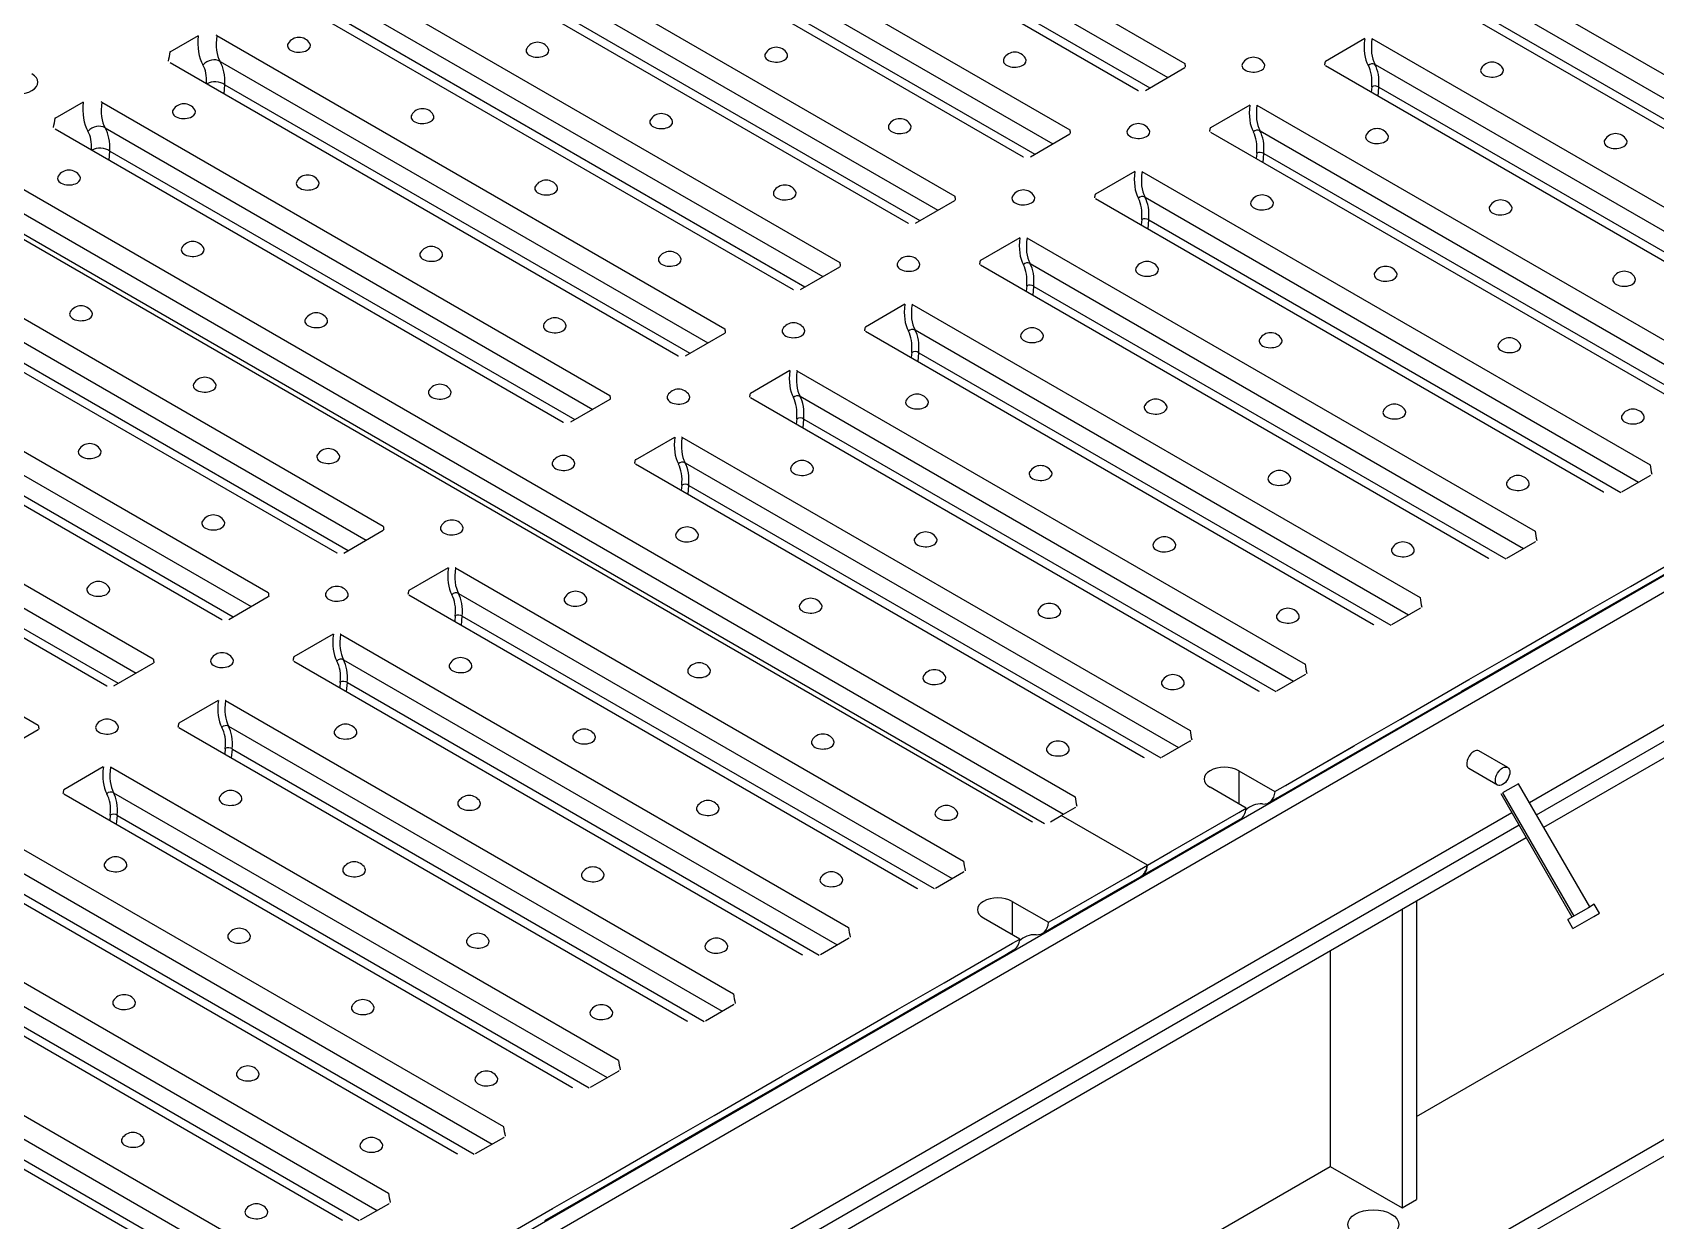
# Paper-space layout 'Layout1' of a CAD drawing. Extents: x -5 to 21.5, y -3 to 17.1.
# Drawn here: x 16.663 to 17.78, y 11.52 to 12.338 of the extents above; entities that cross this region are included whole.
import ezdxf

# ---------------------------------------------------------------- set-up
doc = ezdxf.new("R2010")
doc.units = 0
doc.header["$LTSCALE"] = 0.015748
doc.header["$MEASUREMENT"] = 0
doc.layers.add('Visible Edges', color=7, linetype='Continuous', lineweight=25)

psp = doc.layouts.get("Layout1")

# ---------------------------------------------------------------- linework, layer by layer
at = {"layer": 'Visible Edges', "color": 7, "linetype": 'Continuous', "lineweight": 25}
for p, q in [((17.1063, 12.5192), (17.4562, 12.3172)), ((17.0742, 12.5006), (17.4241, 12.2986)), ((17.1086, 12.5013), (17.4444, 12.3075)), ((17.1118, 12.4853), (17.4321, 12.3004)), ((17.0271, 12.4734), (17.377, 12.2714)), ((16.995, 12.4549), (17.3449, 12.2529)), ((17.0294, 12.4556), (17.3652, 12.2618)), ((17.0326, 12.4396), (17.3529, 12.2547)), ((16.9479, 12.4277), (17.2978, 12.2257)), ((16.9158, 12.4092), (17.2657, 12.2072)), ((16.9502, 12.4099), (17.286, 12.216)), ((16.9534, 12.3939), (17.2737, 12.209)), ((16.8687, 12.382), (17.2186, 12.18)), ((17.6643, 12.3799), (18.0142, 12.1779)), ((16.8366, 12.3635), (17.1865, 12.1615)), ((16.871, 12.3642), (17.2068, 12.1703)), ((17.6322, 12.3614), (17.9821, 12.1594)), ((17.6664, 12.3622), (18.0063, 12.166)), ((16.8742, 12.3482), (17.1945, 12.1632)), ((17.669, 12.3465), (17.994, 12.1589)), ((16.7574, 12.3251), (16.7768, 12.3363)), ((16.7895, 12.3363), (17.1394, 12.1343)), ((17.5801, 12.3342), (17.553, 12.3185)), ((17.5851, 12.3342), (17.935, 12.1322)), ((16.7574, 12.3178), (17.1073, 12.1157)), ((16.7918, 12.3184), (17.1276, 12.1246)), ((17.4291, 12.2986), (17.4562, 12.3143)), ((17.553, 12.3156), (17.9029, 12.1136)), ((17.5872, 12.3165), (17.9271, 12.1202)), ((16.7947, 12.2963), (16.795, 12.3024)), ((16.795, 12.3024), (17.1154, 12.1175)), ((17.5849, 12.301), (17.5846, 12.2974)), ((17.5893, 12.2947), (17.5898, 12.3008)), ((17.5898, 12.3008), (17.9148, 12.1132)), ((16.6782, 12.2794), (16.6976, 12.2906)), ((16.7103, 12.2905), (17.0602, 12.0885)), ((17.5009, 12.2885), (17.4738, 12.2728)), ((17.5059, 12.2884), (17.8558, 12.0864)), ((15.0666, 10.3944), (18.3334, 12.2805)), ((15.0765, 10.3887), (18.3433, 12.2748)), ((16.6782, 12.272), (17.0281, 12.07)), ((16.7126, 12.2727), (17.0484, 12.0789)), ((17.3499, 12.2529), (17.377, 12.2686)), ((17.4738, 12.2699), (17.8237, 12.0679)), ((17.508, 12.2708), (17.8479, 12.0745)), ((16.7155, 12.2505), (16.7159, 12.2567)), ((16.7159, 12.2567), (17.0362, 12.0718)), ((17.5057, 12.2553), (17.5054, 12.2517)), ((17.5101, 12.249), (17.5106, 12.2551)), ((17.5106, 12.2551), (17.8356, 12.0675)), ((16.6311, 12.2448), (17.3806, 11.8121)), ((17.4217, 12.2427), (17.3946, 12.2271)), ((17.4267, 12.2427), (17.7766, 12.0407)), ((16.6014, 12.2277), (17.3509, 11.795)), ((16.6334, 12.227), (17.3727, 11.8002)), ((17.2707, 12.2072), (17.2978, 12.2228)), ((17.3946, 12.2242), (17.7445, 12.0222)), ((17.4288, 12.225), (17.7687, 12.0288)), ((16.6367, 12.211), (17.3596, 11.7936)), ((17.4265, 12.2096), (17.4262, 12.206)), ((17.4309, 12.2033), (17.4314, 12.2094)), ((17.4314, 12.2094), (17.7564, 12.0217)), ((16.5543, 12.2005), (16.9042, 11.9985)), ((17.3425, 12.197), (17.3154, 12.1813)), ((17.3475, 12.197), (17.6974, 11.995)), ((16.5222, 12.182), (16.8721, 11.98)), ((16.5566, 12.1826), (16.8924, 11.9888)), ((17.1915, 12.1615), (17.2186, 12.1771)), ((17.3154, 12.1785), (17.6653, 11.9765)), ((17.3496, 12.1793), (17.6895, 11.9831)), ((16.5598, 12.1666), (16.8801, 11.9817)), ((17.3473, 12.1639), (17.347, 12.1602)), ((17.3517, 12.1575), (17.3523, 12.1636)), ((17.3523, 12.1636), (17.6772, 11.976)), ((16.4751, 12.1547), (16.825, 11.9527)), ((17.2633, 12.1513), (17.2362, 12.1356)), ((17.2683, 12.1513), (17.6182, 11.9493)), ((16.443, 12.1362), (16.7929, 11.9342)), ((16.4774, 12.1369), (16.8132, 11.9431)), ((17.1123, 12.1157), (17.1394, 12.1314)), ((17.2362, 12.1328), (17.5861, 11.9308)), ((17.2704, 12.1336), (17.6103, 11.9373)), ((16.4806, 12.1209), (16.8009, 11.936)), ((17.2681, 12.1182), (17.2678, 12.1145)), ((17.2725, 12.1118), (17.2731, 12.1179)), ((17.2731, 12.1179), (17.598, 11.9303)), ((16.3959, 12.109), (16.7458, 11.907)), ((17.1841, 12.1056), (17.157, 12.0899)), ((17.1891, 12.1055), (17.539, 11.9035)), ((16.3638, 12.0905), (16.7137, 11.8885)), ((16.3982, 12.0912), (16.734, 11.8973)), ((17.0602, 12.0857), (17.0331, 12.07)), ((17.157, 12.087), (17.5069, 11.885)), ((17.1912, 12.0879), (17.5311, 11.8916)), ((16.4014, 12.0752), (16.7217, 11.8903)), ((16.3167, 12.0633), (16.6666, 11.8613)), ((17.1889, 12.0724), (17.1886, 12.0688)), ((17.1933, 12.0661), (17.1939, 12.0722)), ((17.1939, 12.0722), (17.5188, 11.8846)), ((17.0778, 12.0442), (17.105, 12.0598)), ((17.1099, 12.0598), (17.4598, 11.8578)), ((17.0779, 12.0413), (17.4277, 11.8393)), ((17.112, 12.0421), (17.4519, 11.8459)), ((17.7572, 12.0222), (17.7766, 12.0334)), ((17.1097, 12.0267), (17.1094, 12.0231)), ((17.1141, 12.0204), (17.1147, 12.0265)), ((17.1147, 12.0265), (17.4396, 11.8389)), ((16.8771, 11.9799), (16.9042, 11.9956)), ((17.678, 11.9764), (17.6974, 11.9877)), ((17.7632, 11.957), (17.8103, 11.9842)), ((17.7632, 11.957), (17.8103, 11.9842)), ((17.7599, 11.95), (17.8051, 11.9761)), ((16.9489, 11.9698), (16.9218, 11.9541)), ((16.9539, 11.9697), (17.3038, 11.7677)), ((16.7979, 11.9342), (16.825, 11.9499)), ((16.9218, 11.9512), (17.2717, 11.7492)), ((16.956, 11.9521), (17.2959, 11.7558)), ((17.7259, 11.9304), (17.7599, 11.95)), ((17.7311, 11.9385), (17.7632, 11.957)), ((17.5988, 11.9307), (17.6182, 11.9419)), ((16.9537, 11.9366), (16.9534, 11.933)), ((16.9581, 11.9303), (16.9586, 11.9364)), ((16.9586, 11.9364), (17.2836, 11.7488)), ((17.6807, 11.9043), (17.7259, 11.9304)), ((17.684, 11.9113), (17.7311, 11.9385)), ((17.684, 11.9113), (17.7311, 11.9385)), ((16.8697, 11.924), (16.8426, 11.9084)), ((16.8747, 11.924), (17.2246, 11.722)), ((16.8426, 11.9055), (17.1925, 11.7035)), ((16.8768, 11.9063), (17.2167, 11.7101)), ((17.6519, 11.8928), (17.684, 11.9113)), ((16.7187, 11.8885), (16.7458, 11.9041)), ((17.5196, 11.885), (17.539, 11.8962)), ((17.6467, 11.8847), (17.6807, 11.9043)), ((16.8745, 11.8909), (16.8742, 11.8873)), ((16.8789, 11.8846), (16.8795, 11.8907)), ((16.8795, 11.8907), (17.2044, 11.7031)), ((17.6015, 11.8585), (17.6467, 11.8846)), ((17.6048, 11.8656), (17.6519, 11.8928)), ((17.6048, 11.8656), (17.6519, 11.8928)), ((17.6936, 11.8082), (17.8286, 11.8862)), ((16.7905, 11.8783), (16.7634, 11.8627)), ((16.7955, 11.8783), (17.1454, 11.6763)), ((17.6985, 11.7997), (17.8385, 11.8805)), ((17.7034, 11.7911), (17.8484, 11.8747)), ((16.7976, 11.8606), (17.1375, 11.6644)), ((17.5727, 11.8471), (17.6048, 11.8656)), ((16.6395, 11.8428), (16.6666, 11.8584)), ((16.7634, 11.8598), (17.1133, 11.6578)), ((17.4404, 11.8393), (17.4599, 11.8505)), ((17.5675, 11.8389), (17.6015, 11.8585)), ((16.7953, 11.8452), (16.795, 11.8416)), ((16.7997, 11.8388), (16.8003, 11.8449)), ((16.8003, 11.8449), (17.1252, 11.6573)), ((17.5223, 11.8128), (17.5675, 11.8389)), ((17.5256, 11.8198), (17.5727, 11.8471)), ((17.5256, 11.8198), (17.5727, 11.847)), ((17.6786, 11.8322), (17.6588, 11.8437)), ((16.7113, 11.8326), (16.6842, 11.8169)), ((16.7163, 11.8326), (17.0662, 11.6306)), ((17.4934, 11.83), (17.5183, 11.8156)), ((17.4934, 11.83), (17.4934, 11.8072)), ((17.6716, 11.8201), (17.6518, 11.8315)), ((17.4985, 11.8042), (17.4736, 11.8186)), ((17.5183, 11.8156), (17.5256, 11.8198)), ((17.6861, 11.8211), (17.6751, 11.8147)), ((17.7351, 11.7362), (17.6861, 11.8211)), ((16.6842, 11.8141), (17.0341, 11.6121)), ((16.7184, 11.8149), (17.0583, 11.6187)), ((17.371, 11.7992), (17.3807, 11.8048)), ((17.5141, 11.8081), (17.5223, 11.8128)), ((17.723, 11.7292), (17.674, 11.8141)), ((17.6751, 11.8147), (17.7241, 11.7299)), ((16.7161, 11.7995), (16.7158, 11.7958)), ((16.7205, 11.7931), (16.7211, 11.7992)), ((16.7211, 11.7992), (17.046, 11.6116)), ((17.0861, 11.4575), (17.6814, 11.8012)), ((17.3636, 11.7949), (17.371, 11.7992)), ((17.4304, 11.7649), (17.371, 11.7992)), ((17.4304, 11.7649), (17.371, 11.7992)), ((17.4464, 11.7741), (17.4935, 11.8013)), ((17.4464, 11.7741), (17.4935, 11.8013)), ((17.4883, 11.7932), (17.4943, 11.7966)), ((17.4934, 11.7961), (17.4934, 11.7955)), ((17.4935, 11.8013), (17.4985, 11.8042)), ((16.6371, 11.7869), (16.987, 11.5849)), ((17.096, 11.4518), (17.6864, 11.7927)), ((17.1059, 11.4461), (17.6913, 11.7841)), ((17.4431, 11.7671), (17.4883, 11.7932)), ((17.4304, 11.7649), (17.4464, 11.7741)), ((16.6051, 11.7683), (16.9549, 11.5663)), ((16.6392, 11.7692), (16.9791, 11.5729)), ((17.2844, 11.7492), (17.3038, 11.7604)), ((17.4167, 11.757), (17.4304, 11.7649)), ((17.4266, 11.7576), (17.4431, 11.7671)), ((16.6419, 11.7535), (16.9668, 11.5659)), ((17.3663, 11.7227), (17.4115, 11.7488)), ((17.3696, 11.7298), (17.4167, 11.757)), ((17.3696, 11.7298), (17.4167, 11.757)), ((17.4115, 11.7489), (17.4257, 11.757)), ((16.5579, 11.7411), (16.9078, 11.5391)), ((17.3373, 11.74), (17.3623, 11.7256)), ((17.3373, 11.74), (17.3373, 11.7171)), ((17.6157, 11.5918), (17.8772, 11.7428)), ((17.6157, 11.7404), (17.6157, 11.5347)), ((17.7382, 11.738), (17.7343, 11.7357)), ((17.7417, 11.7319), (17.7382, 11.738)), ((17.3425, 11.7141), (17.3175, 11.7285)), ((17.3623, 11.7256), (17.3696, 11.7298)), ((17.6058, 11.7347), (17.6058, 11.529)), ((17.7343, 11.7357), (17.72, 11.7275)), ((17.7235, 11.7214), (17.72, 11.7275)), ((17.7235, 11.7214), (17.7378, 11.7297)), ((17.7378, 11.7297), (17.7417, 11.7319)), ((16.5259, 11.7226), (16.8757, 11.5206)), ((16.56, 11.7234), (16.8999, 11.5272)), ((17.3581, 11.718), (17.3663, 11.7227)), ((16.5627, 11.7078), (16.8876, 11.5202)), ((17.2052, 11.7035), (17.2246, 11.7147)), ((17.2904, 11.684), (17.3375, 11.7113)), ((17.2904, 11.684), (17.3375, 11.7112)), ((17.3323, 11.7031), (17.3383, 11.7066)), ((17.3373, 11.706), (17.3373, 11.7055)), ((17.3375, 11.7113), (17.3425, 11.7141)), ((17.5563, 11.7061), (17.5563, 11.5575)), ((16.4787, 11.6954), (16.8286, 11.4934)), ((17.2871, 11.677), (17.3323, 11.7031)), ((17.2583, 11.6655), (17.2904, 11.684)), ((16.4467, 11.6769), (16.7965, 11.4749)), ((16.4808, 11.6777), (16.8207, 11.4815)), ((17.2531, 11.6574), (17.2871, 11.677)), ((16.4835, 11.662), (16.8084, 11.4744)), ((17.126, 11.6578), (17.1454, 11.669)), ((17.2112, 11.6383), (17.2583, 11.6655)), ((17.2112, 11.6383), (17.2583, 11.6655)), ((17.2079, 11.6313), (17.2531, 11.6574)), ((17.1791, 11.6198), (17.2112, 11.6383)), ((17.8772, 11.6285), (17.1348, 11.1998)), ((17.1739, 11.6117), (17.2079, 11.6313)), ((17.0468, 11.612), (17.0662, 11.6232)), ((17.132, 11.5926), (17.1791, 11.6198)), ((17.132, 11.5926), (17.1791, 11.6198)), ((17.8772, 11.6171), (17.1348, 11.1884)), ((17.1287, 11.5856), (17.1739, 11.6117)), ((17.0999, 11.5741), (17.132, 11.5926)), ((17.0947, 11.566), (17.1287, 11.5856)), ((16.9676, 11.5663), (16.9871, 11.5775)), ((17.0528, 11.5469), (17.0999, 11.5741)), ((17.0528, 11.5469), (17.0999, 11.5741)), ((17.0495, 11.5398), (17.0947, 11.5659)), ((17.2197, 11.3632), (17.5563, 11.5575)), ((17.5563, 11.5575), (17.6058, 11.529)), ((17.0155, 11.5202), (17.0495, 11.5398)), ((17.0207, 11.5284), (17.0528, 11.5469)), ((16.8884, 11.5206), (16.9079, 11.5318)), ((16.9736, 11.5012), (17.0207, 11.5284)), ((16.9736, 11.5011), (17.0207, 11.5284)), ((17.6058, 11.529), (17.6157, 11.5347))]:
    psp.add_line(p, q, dxfattribs=at)
for points in [[(16.7895, 12.3363), (16.7891, 12.3365)], [(17.5851, 12.3342), (17.5849, 12.3343)], [(16.7574, 12.3251), (16.757, 12.3248)], [(17.4562, 12.3143), (17.4563, 12.3144)], [(17.553, 12.3185), (17.5528, 12.3184)], [(17.4241, 12.2986), (17.4243, 12.2986)], [(16.7103, 12.2905), (16.7099, 12.2908)], [(17.5059, 12.2884), (17.5057, 12.2885)], [(16.6782, 12.2794), (16.6778, 12.2791)], [(17.377, 12.2686), (17.3771, 12.2687)], [(17.4738, 12.2728), (17.4736, 12.2727)], [(17.3449, 12.2529), (17.3451, 12.2528)], [(17.4267, 12.2427), (17.4265, 12.2428)], [(17.2978, 12.2228), (17.298, 12.2229)], [(17.3946, 12.2271), (17.3945, 12.227)], [(17.2657, 12.2072), (17.2659, 12.2071)], [(17.3475, 12.197), (17.3473, 12.1971)], [(17.2186, 12.1771), (17.2188, 12.1772)], [(17.3154, 12.1813), (17.3153, 12.1813)], [(17.1865, 12.1615), (17.1867, 12.1614)], [(17.2683, 12.1513), (17.2681, 12.1514)], [(17.1394, 12.1314), (17.1396, 12.1315)], [(17.2362, 12.1356), (17.2361, 12.1355)], [(17.1073, 12.1157), (17.1075, 12.1157)], [(17.1891, 12.1055), (17.189, 12.1056)], [(17.0602, 12.0857), (17.0604, 12.0858)], [(17.157, 12.0899), (17.1569, 12.0898)], [(17.0281, 12.07), (17.0283, 12.0699)], [(17.1099, 12.0598), (17.1098, 12.0599)], [(17.0778, 12.0442), (17.0777, 12.0441)], [(17.7766, 12.0334), (17.777, 12.0336)], [(17.7445, 12.0222), (17.7449, 12.022)], [(16.9042, 11.9956), (16.9043, 11.9957)], [(17.6974, 11.9877), (17.6978, 11.9879)], [(16.8721, 11.98), (16.8723, 11.9799)], [(17.6653, 11.9765), (17.6657, 11.9762)], [(16.9539, 11.9697), (16.9537, 11.9698)], [(16.825, 11.9499), (16.8252, 11.95)], [(16.9218, 11.9541), (16.9217, 11.954)], [(17.7599, 11.95), (17.7601, 11.9501)], [(17.7632, 11.957), (17.7631, 11.9566)], [(17.6182, 11.9419), (17.6186, 11.9422)], [(16.7929, 11.9342), (16.7931, 11.9341)], [(17.5861, 11.9308), (17.5865, 11.9305)], [(17.7311, 11.9385), (17.731, 11.9381)], [(16.8747, 11.924), (16.8745, 11.9241)], [(16.8426, 11.9084), (16.8425, 11.9083)], [(17.684, 11.9113), (17.6839, 11.9109)], [(16.7458, 11.9041), (16.746, 11.9042)], [(17.539, 11.8962), (17.5395, 11.8965)], [(17.6807, 11.9042), (17.6809, 11.9044)], [(16.7137, 11.8885), (16.7139, 11.8884)], [(17.5069, 11.885), (17.5074, 11.8848)], [(17.6519, 11.8928), (17.6518, 11.8923)], [(16.7955, 11.8783), (16.7953, 11.8784)], [(16.7634, 11.8627), (16.7633, 11.8626)], [(17.6048, 11.8656), (17.6047, 11.8651)], [(16.6666, 11.8584), (16.6668, 11.8585)], [(17.4599, 11.8505), (17.4603, 11.8507)], [(17.6015, 11.8585), (17.6017, 11.8587)], [(17.4277, 11.8393), (17.4282, 11.8391)], [(17.5727, 11.847), (17.5726, 11.8466)], [(16.7163, 11.8326), (16.7162, 11.8327)], [(16.6842, 11.8169), (16.6841, 11.8168)], [(17.5256, 11.8198), (17.5255, 11.8194)], [(17.3807, 11.8048), (17.3811, 11.805)], [(17.5223, 11.8128), (17.5225, 11.8129)], [(17.3509, 11.795), (17.3513, 11.7947)], [(17.4935, 11.8013), (17.4934, 11.8009)], [(17.4464, 11.7741), (17.4463, 11.7737)], [(17.3038, 11.7604), (17.3042, 11.7607)], [(17.4431, 11.7671), (17.4433, 11.7672)], [(17.2717, 11.7492), (17.2721, 11.749)], [(17.4167, 11.757), (17.4166, 11.7565)], [(17.3696, 11.7298), (17.3695, 11.7293)], [(17.3663, 11.7227), (17.3665, 11.7229)], [(17.2246, 11.7147), (17.225, 11.7149)], [(17.3375, 11.7112), (17.3374, 11.7108)], [(17.1925, 11.7035), (17.1929, 11.7033)], [(17.2904, 11.684), (17.2903, 11.6836)], [(17.2871, 11.677), (17.2873, 11.6771)], [(17.1454, 11.669), (17.1458, 11.6692)], [(17.2583, 11.6655), (17.2582, 11.6651)], [(17.1133, 11.6578), (17.1137, 11.6575)], [(17.2112, 11.6383), (17.2111, 11.6379)], [(17.2079, 11.6313), (17.2081, 11.6314)], [(17.0662, 11.6232), (17.0667, 11.6235)], [(17.1791, 11.6198), (17.179, 11.6194)], [(17.0341, 11.6121), (17.0346, 11.6118)], [(17.132, 11.5926), (17.1319, 11.5922)], [(17.1287, 11.5856), (17.1289, 11.5857)], [(16.9871, 11.5775), (16.9875, 11.5778)], [(17.0999, 11.5741), (17.0998, 11.5736)], [(16.9549, 11.5663), (16.9554, 11.5661)], [(17.0495, 11.5398), (17.0497, 11.54)], [(17.0528, 11.5469), (17.0527, 11.5464)], [(16.9079, 11.5318), (16.9083, 11.532)], [(17.0207, 11.5284), (17.0206, 11.5279)], [(16.8757, 11.5206), (16.8762, 11.5204)]]:
    psp.add_lwpolyline(points, dxfattribs=at)
for centre in [(16.8461, 12.3264), (17.0104, 12.323), (17.1748, 12.3196), (17.3391, 12.3162), (17.5034, 12.3127), (17.6678, 12.3093), (16.7669, 12.2807), (16.9312, 12.2773), (17.0956, 12.2739), (17.2599, 12.2704), (17.4242, 12.267), (17.5886, 12.2636), (17.7529, 12.2601), (16.6877, 12.235), (16.8521, 12.2316), (17.0164, 12.2281), (17.1807, 12.2247), (17.345, 12.2213), (17.5094, 12.2179), (17.6737, 12.2144), (16.7729, 12.1858), (16.9372, 12.1824), (17.1015, 12.179), (17.2659, 12.1756), (17.4302, 12.1721), (17.5945, 12.1687), (17.7588, 12.1653), (16.696, 12.1415), (16.858, 12.1367), (17.0223, 12.1333), (17.1867, 12.1298), (17.351, 12.1264), (17.5153, 12.123), (17.6797, 12.1195), (16.7812, 12.0923), (16.9431, 12.0875), (17.1075, 12.0841), (17.2718, 12.0807), (17.4361, 12.0772), (17.6005, 12.0738), (17.7648, 12.0704), (16.702, 12.0466), (16.8663, 12.0432), (17.0283, 12.0384), (17.1926, 12.035), (17.3569, 12.0315), (17.5213, 12.0281), (17.6856, 12.0247), (16.7871, 11.9975), (16.9514, 11.994), (17.1134, 11.9892), (17.2777, 11.9858), (17.4421, 11.9824), (17.6064, 11.9789), (16.7079, 11.9517), (16.8722, 11.9483), (17.0366, 11.9449), (17.1985, 11.9401), (17.3629, 11.9366), (17.5272, 11.9332), (16.7931, 11.9026), (16.9574, 11.8992), (17.1217, 11.8957), (17.2837, 11.8909), (17.448, 11.8875), (16.7139, 11.8569), (16.8782, 11.8534), (17.0425, 11.85), (17.2069, 11.8466), (17.3688, 11.8418), (16.799, 11.8077), (16.9633, 11.8043), (17.1277, 11.8008), (17.292, 11.7974), (16.7198, 11.762), (16.8841, 11.7586), (17.0485, 11.7551), (17.2128, 11.7517), (16.8049, 11.7128), (16.9693, 11.7094), (17.1336, 11.706), (16.7257, 11.6671), (16.8901, 11.6637), (17.0544, 11.6602), (16.8109, 11.618), (16.9752, 11.6145), (16.7317, 11.5722), (16.896, 11.5688), (16.8168, 11.5231)]:
    psp.add_arc(centre, 0.00868, 30.9041, 149.0959, dxfattribs=at)
for centre, major_axis, ratio, start_param, end_param in [((16.8228, 12.3636), (0.0377, 0.0532), 0.504809, 2.419633, 2.911791), ((16.8291, 12.3591), (-0.0331, -0.0455), 0.492768, 5.550185, 6.058778), ((16.8461, 12.3294), (-0.00788, 0), 0.57735, 5.950442, 8.63938), ((16.8461, 12.3294), (0.00788, 0), 0.57735, 5.497787, 6.615929), ((17.6222, 12.3588), (0.0353, 0.0482), 0.490466, 2.417881, 2.918155), ((17.6247, 12.357), (-0.0335, -0.0452), 0.484834, 5.553446, 6.062038), ((16.7115, 12.2994), (0.0377, 0.0532), 0.504809, 5.403026, 5.528356), ((16.7863, 12.3117), (-0.00777, -0.00445), 0.84132, 3.567123, 5.079869), ((17.0104, 12.326), (-0.00788, 0), 0.57735, 5.950442, 8.63938), ((17.0104, 12.326), (0.00788, 0), 0.57735, 5.497787, 6.615929), ((17.1748, 12.3226), (-0.00788, 0), 0.57735, 5.950442, 8.63938), ((17.1748, 12.3226), (0.00788, 0), 0.57735, 5.497787, 6.615929), ((17.3391, 12.3191), (-0.00788, 0), 0.57735, 5.950442, 8.63938), ((17.3391, 12.3191), (0.00788, 0), 0.57735, 5.497787, 6.615929), ((16.6523, 12.3042), (0.014, 0), 0.57735, 3.926991, 7.068583), ((16.749, 12.2818), (0.0273, 0.0385), 0.504809, 5.608398, 6.053383), ((16.7553, 12.2773), (-0.0318, -0.0462), 0.516761, 2.449631, 2.905864), ((17.4958, 12.34), (0.0204, 0.0526), 0.656047, 2.254563, 2.308727), ((17.5034, 12.3157), (-0.00788, 0), 0.57735, 5.950442, 8.63938), ((17.5034, 12.3157), (0.00788, 0), 0.57735, 5.497787, 6.615929), ((17.511, 12.2946), (0.0353, 0.0482), 0.490466, 5.487175, 5.542836), ((17.585, 12.3138), (-0.00306, -0.00169), 0.850857, 3.580222, 5.082099), ((17.5476, 12.2776), (0.0312, 0.0425), 0.490466, 5.603515, 6.059747), ((17.55, 12.2757), (-0.0329, -0.0456), 0.496082, 2.459523, 2.915755), ((17.6678, 12.3123), (-0.00788, 0), 0.57735, 5.950442, 8.63938), ((17.6678, 12.3123), (0.00788, 0), 0.57735, 5.497787, 6.615929), ((16.7887, 12.2984), (-0.00894, 0.00057), 0.67116, 3.970205, 5.481714), ((17.5874, 12.2992), (-0.00349, 0.0003), 0.682233, 3.985512, 5.548907), ((16.7436, 12.3179), (0.0377, 0.0532), 0.504809, 2.419633, 2.911791), ((16.7499, 12.3134), (-0.0331, -0.0455), 0.492768, 5.550185, 6.058778), ((16.7669, 12.2837), (-0.00788, 0), 0.57735, 5.950442, 8.63938), ((16.7669, 12.2837), (0.00788, 0), 0.57735, 5.497787, 6.615929), ((17.5431, 12.3131), (0.0353, 0.0482), 0.490466, 2.417881, 2.918155), ((17.5455, 12.3113), (-0.0335, -0.0452), 0.484834, 5.553446, 6.062038), ((16.6323, 12.2537), (0.0377, 0.0532), 0.504809, 5.403026, 5.528356), ((16.7071, 12.266), (-0.00777, -0.00445), 0.84132, 3.567123, 5.079869), ((16.9312, 12.2803), (-0.00788, 0), 0.57735, 5.950442, 8.63938), ((16.9312, 12.2803), (0.00788, 0), 0.57735, 5.497787, 6.615929), ((17.0956, 12.2768), (-0.00788, 0), 0.57735, 5.950442, 8.63938), ((17.0956, 12.2768), (0.00788, 0), 0.57735, 5.497787, 6.615929), ((17.2599, 12.2734), (-0.00788, 0), 0.57735, 5.950442, 8.63938), ((17.2599, 12.2734), (0.00788, 0), 0.57735, 5.497787, 6.615929), ((16.6698, 12.2361), (0.0273, 0.0385), 0.504809, 5.608398, 6.053383), ((16.6761, 12.2316), (-0.0318, -0.0462), 0.516761, 2.449631, 2.905864), ((17.4166, 12.2943), (0.0204, 0.0526), 0.656047, 2.254563, 2.308727), ((17.4242, 12.27), (-0.00788, 0), 0.57735, 5.950442, 8.63938), ((17.4242, 12.27), (0.00788, 0), 0.57735, 5.497787, 6.615929), ((17.4318, 12.2489), (0.0353, 0.0482), 0.490466, 5.487175, 5.542836), ((17.5058, 12.2681), (-0.00306, -0.00169), 0.850857, 3.580222, 5.082099), ((17.4684, 12.2318), (0.0312, 0.0425), 0.490466, 5.603515, 6.059747), ((17.4708, 12.23), (-0.0329, -0.0456), 0.496082, 2.459523, 2.915755), ((17.5886, 12.2665), (-0.00788, 0), 0.57735, 5.950442, 8.63938), ((17.5886, 12.2665), (0.00788, 0), 0.57735, 5.497787, 6.615929), ((17.7529, 12.2631), (-0.00788, 0), 0.57735, 5.950442, 8.63938), ((17.7529, 12.2631), (0.00788, 0), 0.57735, 5.497787, 6.615929), ((16.7095, 12.2527), (-0.00894, 0.00057), 0.67116, 3.970205, 5.481714), ((17.5082, 12.2535), (-0.00349, 0.0003), 0.682233, 3.985512, 5.548907), ((17.4639, 12.2674), (0.0353, 0.0482), 0.490466, 2.417881, 2.918155), ((17.4663, 12.2656), (-0.0335, -0.0452), 0.484834, 5.553446, 6.062038), ((16.6877, 12.238), (-0.00788, 0), 0.57735, 5.950442, 8.63938), ((16.6877, 12.238), (0.00788, 0), 0.57735, 5.497787, 6.615929), ((16.8521, 12.2345), (-0.00788, 0), 0.57735, 5.950442, 8.63938), ((16.8521, 12.2345), (0.00788, 0), 0.57735, 5.497787, 6.615929), ((17.0164, 12.2311), (-0.00788, 0), 0.57735, 5.950442, 8.63938), ((17.0164, 12.2311), (0.00788, 0), 0.57735, 5.497787, 6.615929), ((17.1807, 12.2277), (-0.00788, 0), 0.57735, 5.950442, 8.63938), ((17.1807, 12.2277), (0.00788, 0), 0.57735, 5.497787, 6.615929), ((17.3374, 12.2486), (0.0204, 0.0526), 0.656047, 2.254563, 2.308727), ((17.345, 12.2243), (-0.00788, 0), 0.57735, 5.950442, 8.63938), ((17.345, 12.2243), (0.00788, 0), 0.57735, 5.497787, 6.615929), ((17.3526, 12.2032), (0.0353, 0.0482), 0.490466, 5.487175, 5.542836), ((17.4266, 12.2224), (-0.00306, -0.00169), 0.850857, 3.580222, 5.082099), ((17.3892, 12.1861), (0.0312, 0.0425), 0.490466, 5.603515, 6.059747), ((17.3916, 12.1843), (-0.0329, -0.0456), 0.496082, 2.459523, 2.915755), ((17.5094, 12.2208), (-0.00788, 0), 0.57735, 5.950442, 8.63938), ((17.5094, 12.2208), (0.00788, 0), 0.57735, 5.497787, 6.615929), ((17.6737, 12.2174), (-0.00788, 0), 0.57735, 5.950442, 8.63938), ((17.6737, 12.2174), (0.00788, 0), 0.57735, 5.497787, 6.615929), ((17.429, 12.2078), (-0.00349, 0.0003), 0.682233, 3.985512, 5.548907), ((17.3847, 12.2217), (0.0353, 0.0482), 0.490466, 2.417881, 2.918155), ((17.3871, 12.2199), (-0.0335, -0.0452), 0.484834, 5.553446, 6.062038), ((16.7729, 12.1888), (-0.00788, 0), 0.57735, 5.950442, 8.63938), ((16.7729, 12.1888), (0.00788, 0), 0.57735, 5.497787, 6.615929), ((16.9372, 12.1854), (-0.00788, 0), 0.57735, 5.950442, 8.63938), ((16.9372, 12.1854), (0.00788, 0), 0.57735, 5.497787, 6.615929), ((17.1015, 12.182), (-0.00788, 0), 0.57735, 5.950442, 8.63938), ((17.1015, 12.182), (0.00788, 0), 0.57735, 5.497787, 6.615929), ((17.2582, 12.2029), (0.0204, 0.0526), 0.656047, 2.254563, 2.308727), ((17.2659, 12.1785), (-0.00788, 0), 0.57735, 5.950442, 8.63938), ((17.2659, 12.1785), (0.00788, 0), 0.57735, 5.497787, 6.615929), ((17.2734, 12.1574), (0.0353, 0.0482), 0.490466, 5.487175, 5.542836), ((17.3474, 12.1767), (-0.00306, -0.00169), 0.850857, 3.580222, 5.082099), ((17.31, 12.1404), (0.0312, 0.0425), 0.490466, 5.603515, 6.059747), ((17.3124, 12.1386), (-0.0329, -0.0456), 0.496082, 2.459523, 2.915755), ((17.4302, 12.1751), (-0.00788, 0), 0.57735, 5.950442, 8.63938), ((17.4302, 12.1751), (0.00788, 0), 0.57735, 5.497787, 6.615929), ((17.3498, 12.1621), (-0.00349, 0.0003), 0.682233, 3.985512, 5.548907), ((17.5945, 12.1717), (-0.00788, 0), 0.57735, 5.950442, 8.63938), ((17.5945, 12.1717), (0.00788, 0), 0.57735, 5.497787, 6.615929), ((17.7588, 12.1682), (-0.00788, 0), 0.57735, 5.950442, 8.63938), ((17.7588, 12.1682), (0.00788, 0), 0.57735, 5.497787, 6.615929), ((17.3055, 12.176), (0.0353, 0.0482), 0.490466, 2.417881, 2.918155), ((17.3079, 12.1741), (-0.0335, -0.0452), 0.484834, 5.553446, 6.062038), ((16.696, 12.1445), (-0.00788, 0), 0.57735, 5.950442, 8.63938), ((16.696, 12.1445), (0.00788, 0), 0.57735, 5.497787, 6.615929), ((16.858, 12.1397), (-0.00788, 0), 0.57735, 5.950442, 8.63938), ((16.858, 12.1397), (0.00788, 0), 0.57735, 5.497787, 6.615929), ((17.0223, 12.1362), (-0.00788, 0), 0.57735, 5.950442, 8.63938), ((17.0223, 12.1362), (0.00788, 0), 0.57735, 5.497787, 6.615929), ((17.179, 12.1571), (0.0204, 0.0526), 0.656047, 2.254563, 2.308727), ((17.1867, 12.1328), (-0.00788, 0), 0.57735, 5.950442, 8.63938), ((17.1867, 12.1328), (0.00788, 0), 0.57735, 5.497787, 6.615929), ((17.1942, 12.1117), (0.0353, 0.0482), 0.490466, 5.487175, 5.542836), ((17.2682, 12.1309), (-0.00306, -0.00169), 0.850857, 3.580222, 5.082099), ((17.2308, 12.0947), (0.0312, 0.0425), 0.490466, 5.603515, 6.059747), ((17.2332, 12.0928), (-0.0329, -0.0456), 0.496082, 2.459523, 2.915755), ((17.351, 12.1294), (-0.00788, 0), 0.57735, 5.950442, 8.63938), ((17.351, 12.1294), (0.00788, 0), 0.57735, 5.497787, 6.615929), ((17.2706, 12.1163), (-0.00349, 0.0003), 0.682233, 3.985512, 5.548907), ((17.5153, 12.1259), (-0.00788, 0), 0.57735, 5.950442, 8.63938), ((17.5153, 12.1259), (0.00788, 0), 0.57735, 5.497787, 6.615929), ((17.6797, 12.1225), (-0.00788, 0), 0.57735, 5.950442, 8.63938), ((17.6797, 12.1225), (0.00788, 0), 0.57735, 5.497787, 6.615929), ((16.7812, 12.0953), (-0.00788, 0), 0.57735, 5.950442, 8.63938), ((16.7812, 12.0953), (0.00788, 0), 0.57735, 5.497787, 6.615929), ((17.2263, 12.1302), (0.0353, 0.0482), 0.490466, 2.417881, 2.918155), ((17.2287, 12.1284), (-0.0335, -0.0452), 0.484834, 5.553446, 6.062038), ((16.9431, 12.0905), (-0.00788, 0), 0.57735, 5.950442, 8.63938), ((16.9431, 12.0905), (0.00788, 0), 0.57735, 5.497787, 6.615929), ((17.0998, 12.1114), (0.0204, 0.0526), 0.656047, 2.254563, 2.308727), ((17.1075, 12.0871), (-0.00788, 0), 0.57735, 5.950442, 8.63938), ((17.1075, 12.0871), (0.00788, 0), 0.57735, 5.497787, 6.615929), ((17.115, 12.066), (0.0353, 0.0482), 0.490466, 5.487175, 5.542836), ((17.189, 12.0852), (-0.00306, -0.00169), 0.850857, 3.580222, 5.082099), ((17.1516, 12.0489), (0.0312, 0.0425), 0.490466, 5.603515, 6.059747), ((17.154, 12.0471), (-0.0329, -0.0456), 0.496082, 2.459523, 2.915755), ((17.2718, 12.0837), (-0.00788, 0), 0.57735, 5.950442, 8.63938), ((17.2718, 12.0837), (0.00788, 0), 0.57735, 5.497787, 6.615929), ((17.1914, 12.0706), (-0.00349, 0.0003), 0.682233, 3.985512, 5.548907), ((17.4361, 12.0802), (-0.00788, 0), 0.57735, 5.950442, 8.63938), ((17.4361, 12.0802), (0.00788, 0), 0.57735, 5.497787, 6.615929), ((17.6005, 12.0768), (-0.00788, 0), 0.57735, 5.950442, 8.63938), ((17.6005, 12.0768), (0.00788, 0), 0.57735, 5.497787, 6.615929), ((17.7648, 12.0734), (-0.00788, 0), 0.57735, 5.950442, 8.63938), ((17.7648, 12.0734), (0.00788, 0), 0.57735, 5.497787, 6.615929), ((16.702, 12.0496), (-0.00788, 0), 0.57735, 5.950442, 8.63938), ((16.702, 12.0496), (0.00788, 0), 0.57735, 5.497787, 6.615929), ((17.1471, 12.0845), (0.0353, 0.0482), 0.490466, 2.417881, 2.918155), ((17.1495, 12.0827), (-0.0335, -0.0452), 0.484834, 5.553446, 6.062038), ((16.8663, 12.0462), (-0.00788, 0), 0.57735, 5.950442, 8.63938), ((16.8663, 12.0462), (0.00788, 0), 0.57735, 5.497787, 6.615929), ((17.0283, 12.0414), (-0.00788, 0), 0.57735, 5.950442, 8.63938), ((17.0283, 12.0414), (0.00788, 0), 0.57735, 5.497787, 6.615929), ((17.0358, 12.0203), (0.0353, 0.0482), 0.490466, 5.487175, 5.542836), ((17.1098, 12.0395), (-0.00306, -0.00169), 0.850857, 3.580222, 5.082099), ((17.0724, 12.0032), (0.0312, 0.0425), 0.490466, 5.603515, 6.059747), ((17.0748, 12.0014), (-0.0329, -0.0456), 0.496082, 2.459523, 2.915755), ((17.1926, 12.0379), (-0.00788, 0), 0.57735, 5.950442, 8.63938), ((17.1926, 12.0379), (0.00788, 0), 0.57735, 5.497787, 6.615929), ((17.8162, 12.0636), (0.0211, 0.0522), 0.650377, 2.265106, 2.404384), ((17.3569, 12.0345), (-0.00788, 0), 0.57735, 5.950442, 8.63938), ((17.3569, 12.0345), (0.00788, 0), 0.57735, 5.497787, 6.615929), ((17.5213, 12.0311), (-0.00788, 0), 0.57735, 5.950442, 8.63938), ((17.5213, 12.0311), (0.00788, 0), 0.57735, 5.497787, 6.615929), ((17.6856, 12.0276), (-0.00788, 0), 0.57735, 5.950442, 8.63938), ((17.6856, 12.0276), (0.00788, 0), 0.57735, 5.497787, 6.615929), ((17.1122, 12.0249), (-0.00349, 0.0003), 0.682233, 3.985512, 5.548907), ((16.7871, 12.0004), (-0.00788, 0), 0.57735, 5.950442, 8.63938), ((16.7871, 12.0004), (0.00788, 0), 0.57735, 5.497787, 6.615929), ((16.9438, 12.0213), (0.0204, 0.0526), 0.656047, 2.254563, 2.308727), ((16.9514, 11.997), (-0.00788, 0), 0.57735, 5.950442, 8.63938), ((16.9514, 11.997), (0.00788, 0), 0.57735, 5.497787, 6.615929), ((17.737, 12.0179), (0.0211, 0.0522), 0.650377, 2.265106, 2.404384), ((17.1134, 11.9922), (-0.00788, 0), 0.57735, 5.950442, 8.63938), ((17.1134, 11.9922), (0.00788, 0), 0.57735, 5.497787, 6.615929), ((17.2777, 11.9888), (-0.00788, 0), 0.57735, 5.950442, 8.63938), ((17.2777, 11.9888), (0.00788, 0), 0.57735, 5.497787, 6.615929), ((17.4421, 11.9853), (-0.00788, 0), 0.57735, 5.950442, 8.63938), ((17.4421, 11.9853), (0.00788, 0), 0.57735, 5.497787, 6.615929), ((17.6064, 11.9819), (-0.00788, 0), 0.57735, 5.950442, 8.63938), ((17.6064, 11.9819), (0.00788, 0), 0.57735, 5.497787, 6.615929), ((16.9911, 11.9944), (0.0353, 0.0482), 0.490466, 2.417881, 2.918155), ((16.9935, 11.9926), (-0.0335, -0.0452), 0.484834, 5.553446, 6.062038), ((16.7079, 11.9547), (-0.00788, 0), 0.57735, 5.950442, 8.63938), ((16.7079, 11.9547), (0.00788, 0), 0.57735, 5.497787, 6.615929), ((16.8646, 11.9756), (0.0204, 0.0526), 0.656047, 2.254563, 2.308727), ((16.8722, 11.9513), (-0.00788, 0), 0.57735, 5.950442, 8.63938), ((16.8722, 11.9513), (0.00788, 0), 0.57735, 5.497787, 6.615929), ((16.8798, 11.9302), (0.0353, 0.0482), 0.490466, 5.487175, 5.542836), ((16.9538, 11.9494), (-0.00306, -0.00169), 0.850857, 3.580222, 5.082099), ((16.9164, 11.9131), (0.0312, 0.0425), 0.490466, 5.603515, 6.059747), ((16.9188, 11.9113), (-0.0329, -0.0456), 0.496082, 2.459523, 2.915755), ((17.8028, 11.9799), (0.028, 0.0485), 0.57735, 2.356194, 2.356235), ((17.0366, 11.9479), (-0.00788, 0), 0.57735, 5.950442, 8.63938), ((17.0366, 11.9479), (0.00788, 0), 0.57735, 5.497787, 6.615929), ((17.1985, 11.9431), (-0.00788, 0), 0.57735, 5.950442, 8.63938), ((17.1985, 11.9431), (0.00788, 0), 0.57735, 5.497787, 6.615929), ((17.3629, 11.9396), (-0.00788, 0), 0.57735, 5.950442, 8.63938), ((17.3629, 11.9396), (0.00788, 0), 0.57735, 5.497787, 6.615929), ((17.6578, 11.9721), (0.0211, 0.0522), 0.650377, 2.265106, 2.404384), ((16.9562, 11.9348), (-0.00349, 0.0003), 0.682233, 3.985512, 5.548907), ((17.5272, 11.9362), (-0.00788, 0), 0.57735, 5.950442, 8.63938), ((17.5272, 11.9362), (0.00788, 0), 0.57735, 5.497787, 6.615929), ((17.6915, 11.9156), (-0.028, -0.0485), 0.57735, 2.356154, 2.356194), ((16.9119, 11.9487), (0.0353, 0.0482), 0.490466, 2.417881, 2.918155), ((16.9143, 11.9469), (-0.0335, -0.0452), 0.484834, 5.553446, 6.062038), ((16.7854, 11.9299), (0.0204, 0.0526), 0.656047, 2.254563, 2.308727), ((16.7931, 11.9056), (-0.00788, 0), 0.57735, 5.950442, 8.63938), ((16.7931, 11.9056), (0.00788, 0), 0.57735, 5.497787, 6.615929), ((16.8006, 11.8845), (0.0353, 0.0482), 0.490466, 5.487175, 5.542836), ((16.8746, 11.9037), (-0.00306, -0.00169), 0.850857, 3.580222, 5.082099), ((16.8372, 11.8674), (0.0312, 0.0425), 0.490466, 5.603515, 6.059747), ((16.8396, 11.8656), (-0.0329, -0.0456), 0.496082, 2.459523, 2.915755), ((17.7236, 11.9342), (0.028, 0.0485), 0.57735, 2.356194, 2.356235), ((16.9574, 11.9021), (-0.00788, 0), 0.57735, 5.950442, 8.63938), ((16.9574, 11.9021), (0.00788, 0), 0.57735, 5.497787, 6.615929), ((17.1217, 11.8987), (-0.00788, 0), 0.57735, 5.950442, 8.63938), ((17.1217, 11.8987), (0.00788, 0), 0.57735, 5.497787, 6.615929), ((17.2837, 11.8939), (-0.00788, 0), 0.57735, 5.950442, 8.63938), ((17.2837, 11.8939), (0.00788, 0), 0.57735, 5.497787, 6.615929), ((17.5786, 11.9264), (0.0211, 0.0522), 0.650377, 2.265106, 2.404384), ((16.877, 11.8891), (-0.00349, 0.0003), 0.682233, 3.985512, 5.548907), ((17.448, 11.8905), (-0.00788, 0), 0.57735, 5.950442, 8.63938), ((17.448, 11.8905), (0.00788, 0), 0.57735, 5.497787, 6.615929), ((17.6123, 11.8699), (-0.028, -0.0485), 0.57735, 2.356154, 2.356194), ((16.8327, 11.903), (0.0353, 0.0482), 0.490466, 2.417881, 2.918155), ((16.8351, 11.9012), (-0.0335, -0.0452), 0.484834, 5.553446, 6.062038), ((16.7062, 11.8842), (0.0204, 0.0526), 0.656047, 2.254563, 2.308727), ((16.7139, 11.8598), (-0.00788, 0), 0.57735, 5.950442, 8.63938), ((16.7139, 11.8598), (0.00788, 0), 0.57735, 5.497787, 6.615929), ((16.7214, 11.8387), (0.0353, 0.0482), 0.490466, 5.487175, 5.542836), ((16.7954, 11.858), (-0.00306, -0.00169), 0.850857, 3.580222, 5.082099), ((16.7604, 11.8199), (-0.0329, -0.0456), 0.496082, 2.459523, 2.915755), ((17.6444, 11.8884), (0.028, 0.0485), 0.57735, 2.356194, 2.356235), ((16.758, 11.8217), (0.0312, 0.0425), 0.490466, 5.603515, 6.059747), ((16.8782, 11.8564), (-0.00788, 0), 0.57735, 5.950442, 8.63938), ((16.8782, 11.8564), (0.00788, 0), 0.57735, 5.497787, 6.615929), ((17.0425, 11.853), (-0.00788, 0), 0.57735, 5.950442, 8.63938), ((17.0425, 11.853), (0.00788, 0), 0.57735, 5.497787, 6.615929), ((17.2069, 11.8495), (-0.00788, 0), 0.57735, 5.950442, 8.63938), ((17.2069, 11.8495), (0.00788, 0), 0.57735, 5.497787, 6.615929), ((17.4994, 11.8807), (0.0211, 0.0522), 0.650377, 2.265106, 2.404384), ((16.7978, 11.8434), (-0.00349, 0.0003), 0.682233, 3.985512, 5.548907), ((17.3688, 11.8447), (-0.00788, 0), 0.57735, 5.950442, 8.63938), ((17.3688, 11.8447), (0.00788, 0), 0.57735, 5.497787, 6.615929), ((17.5331, 11.8242), (-0.028, -0.0485), 0.57735, 2.356154, 2.356194), ((17.6553, 11.8376), (-0.0035, -0.00606), 0.57735, 3.926991, 6.283185), ((17.6553, 11.8376), (0.0035, 0.00606), 0.57735, 0, 0.785398), ((16.7535, 11.8573), (0.0353, 0.0482), 0.490466, 2.417881, 2.918155), ((16.7559, 11.8554), (-0.0335, -0.0452), 0.484834, 5.553446, 6.062038), ((17.4835, 11.8243), (-0.014, 0), 0.57735, 3.926991, 7.068583), ((16.6422, 11.793), (0.0353, 0.0482), 0.490466, 5.487175, 5.542836), ((16.7162, 11.8123), (-0.00306, -0.00169), 0.850857, 3.580222, 5.082099), ((17.5036, 11.8262), (0.0105, -0.0182), 0.57735, 5.931713, 6.94642), ((17.5652, 11.8427), (0.028, 0.0485), 0.57735, 2.356194, 2.356235), ((16.6788, 11.776), (0.0312, 0.0425), 0.490466, 5.603515, 6.059747), ((16.6812, 11.7742), (-0.0329, -0.0456), 0.496082, 2.459523, 2.915755), ((16.799, 11.8107), (-0.00788, 0), 0.57735, 5.950442, 8.63938), ((16.799, 11.8107), (0.00788, 0), 0.57735, 5.497787, 6.615929), ((16.9633, 11.8073), (-0.00788, 0), 0.57735, 5.950442, 8.63938), ((16.9633, 11.8073), (0.00788, 0), 0.57735, 5.497787, 6.615929), ((17.1277, 11.8038), (-0.00788, 0), 0.57735, 5.950442, 8.63938), ((17.1277, 11.8038), (0.00788, 0), 0.57735, 5.497787, 6.615929), ((17.4202, 11.835), (0.0211, 0.0522), 0.650377, 2.265106, 2.404384), ((17.5223, 11.7688), (-0.021, 0.0364), 0.57735, 5.931713, 6.439742), ((16.7186, 11.7976), (-0.00349, 0.0003), 0.682233, 3.985512, 5.548907), ((17.292, 11.8004), (-0.00788, 0), 0.57735, 5.950442, 8.63938), ((17.292, 11.8004), (0.00788, 0), 0.57735, 5.497787, 6.615929), ((17.4539, 11.7785), (-0.028, -0.0485), 0.57735, 2.356154, 2.356194), ((17.5223, 11.7688), (0.021, -0.0364), 0.57735, 3.573025, 3.600704), ((17.4838, 11.8148), (0.0105, -0.0182), 0.57735, 0, 0.663234), ((17.5025, 11.7573), (-0.021, 0.0364), 0.57735, 0.4316, 0.459111), ((17.486, 11.797), (0.028, 0.0485), 0.57735, 2.356194, 2.356235), ((16.7198, 11.765), (-0.00788, 0), 0.57735, 5.950442, 8.63938), ((16.7198, 11.765), (0.00788, 0), 0.57735, 5.497787, 6.615929), ((16.8841, 11.7615), (-0.00788, 0), 0.57735, 5.950442, 8.63938), ((16.8841, 11.7615), (0.00788, 0), 0.57735, 5.497787, 6.615929), ((17.3434, 11.7906), (0.0211, 0.0522), 0.650377, 2.265106, 2.404384), ((17.4158, 11.7755), (0.0096, -0.0187), 0.606728, 0.02907, 0.692196), ((17.4156, 11.7754), (-0.0113, 0.0177), 0.546379, 3.07468, 3.78125), ((17.4157, 11.7755), (-0.0105, 0.0182), 0.57735, 3.804719, 3.804827), ((17.0485, 11.7581), (-0.00788, 0), 0.57735, 5.950442, 8.63938), ((17.0485, 11.7581), (0.00788, 0), 0.57735, 5.497787, 6.615929), ((17.2128, 11.7547), (-0.00788, 0), 0.57735, 5.950442, 8.63938), ((17.2128, 11.7547), (0.00788, 0), 0.57735, 5.497787, 6.615929), ((17.3771, 11.7341), (-0.028, -0.0485), 0.57735, 2.356154, 2.356194), ((17.3274, 11.7343), (-0.014, 0), 0.57735, 3.926991, 7.068583), ((17.4324, 11.7168), (0.0192, -0.0374), 0.606728, 3.602262, 3.629774), ((17.4364, 11.7192), (-0.0226, 0.0355), 0.546379, 0.408023, 0.435535), ((17.4092, 11.7526), (0.028, 0.0485), 0.57735, 2.356194, 2.356235), ((16.8049, 11.7158), (-0.00788, 0), 0.57735, 5.950442, 8.63938), ((16.8049, 11.7158), (0.00788, 0), 0.57735, 5.497787, 6.615929), ((17.2642, 11.7449), (0.0211, 0.0522), 0.650377, 2.265106, 2.404384), ((17.3663, 11.6787), (-0.021, 0.0364), 0.57735, 5.931713, 6.439742), ((17.3476, 11.7362), (0.0105, -0.0182), 0.57735, 5.931713, 6.94642), ((16.9693, 11.7124), (-0.00788, 0), 0.57735, 5.950442, 8.63938), ((16.9693, 11.7124), (0.00788, 0), 0.57735, 5.497787, 6.615929), ((17.1336, 11.7089), (-0.00788, 0), 0.57735, 5.950442, 8.63938), ((17.1336, 11.7089), (0.00788, 0), 0.57735, 5.497787, 6.615929), ((17.2979, 11.6884), (-0.028, -0.0485), 0.57735, 2.356154, 2.356194), ((17.3663, 11.6787), (0.021, -0.0364), 0.57735, 3.573025, 3.600704), ((17.3278, 11.7247), (0.0105, -0.0182), 0.57735, 0, 0.663234), ((17.3465, 11.6673), (-0.021, 0.0364), 0.57735, 0.4316, 0.459111), ((17.33, 11.7069), (0.028, 0.0485), 0.57735, 2.356194, 2.356235), ((16.7257, 11.6701), (-0.00788, 0), 0.57735, 5.950442, 8.63938), ((16.7257, 11.6701), (0.00788, 0), 0.57735, 5.497787, 6.615929), ((17.185, 11.6992), (0.0211, 0.0522), 0.650377, 2.265106, 2.404384), ((16.8901, 11.6666), (-0.00788, 0), 0.57735, 5.950442, 8.63938), ((16.8901, 11.6666), (0.00788, 0), 0.57735, 5.497787, 6.615929), ((17.0544, 11.6632), (-0.00788, 0), 0.57735, 5.950442, 8.63938), ((17.0544, 11.6632), (0.00788, 0), 0.57735, 5.497787, 6.615929), ((17.2187, 11.6427), (-0.028, -0.0485), 0.57735, 2.356154, 2.356194), ((17.2508, 11.6612), (0.028, 0.0485), 0.57735, 2.356194, 2.356235), ((17.1058, 11.6534), (0.0211, 0.0522), 0.650377, 2.265106, 2.404384), ((16.8109, 11.6209), (-0.00788, 0), 0.57735, 5.950442, 8.63938), ((16.8109, 11.6209), (0.00788, 0), 0.57735, 5.497787, 6.615929), ((16.9752, 11.6175), (-0.00788, 0), 0.57735, 5.950442, 8.63938), ((16.9752, 11.6175), (0.00788, 0), 0.57735, 5.497787, 6.615929), ((17.1395, 11.5969), (-0.028, -0.0485), 0.57735, 2.356154, 2.356194), ((17.1716, 11.6155), (0.028, 0.0485), 0.57735, 2.356194, 2.356235), ((17.0266, 11.6077), (0.0211, 0.0522), 0.650377, 2.265106, 2.404384), ((16.7317, 11.5752), (-0.00788, 0), 0.57735, 5.950442, 8.63938), ((16.7317, 11.5752), (0.00788, 0), 0.57735, 5.497787, 6.615929), ((16.896, 11.5718), (-0.00788, 0), 0.57735, 5.950442, 8.63938), ((16.896, 11.5718), (0.00788, 0), 0.57735, 5.497787, 6.615929), ((17.0603, 11.5512), (-0.028, -0.0485), 0.57735, 2.356154, 2.356194), ((16.9474, 11.562), (0.0211, 0.0522), 0.650377, 2.265106, 2.404384), ((17.0924, 11.5697), (0.028, 0.0485), 0.57735, 2.356194, 2.356235), ((16.8168, 11.526), (-0.00788, 0), 0.57735, 5.950442, 8.63938), ((16.8168, 11.526), (0.00788, 0), 0.57735, 5.497787, 6.615929), ((16.9811, 11.5055), (-0.028, -0.0485), 0.57735, 2.356154, 2.356194)]:
    psp.add_ellipse(centre, major_axis=major_axis, ratio=ratio, start_param=start_param, end_param=end_param, dxfattribs=at)
for centre, major_axis in [((17.6751, 11.8262), (-0.0035, -0.00606)), ((17.586, 11.5175), (0.0175, 0))]:
    psp.add_ellipse(centre, major_axis=major_axis, ratio=0.57735, dxfattribs=at)

doc.saveas('drawing.dxf')
